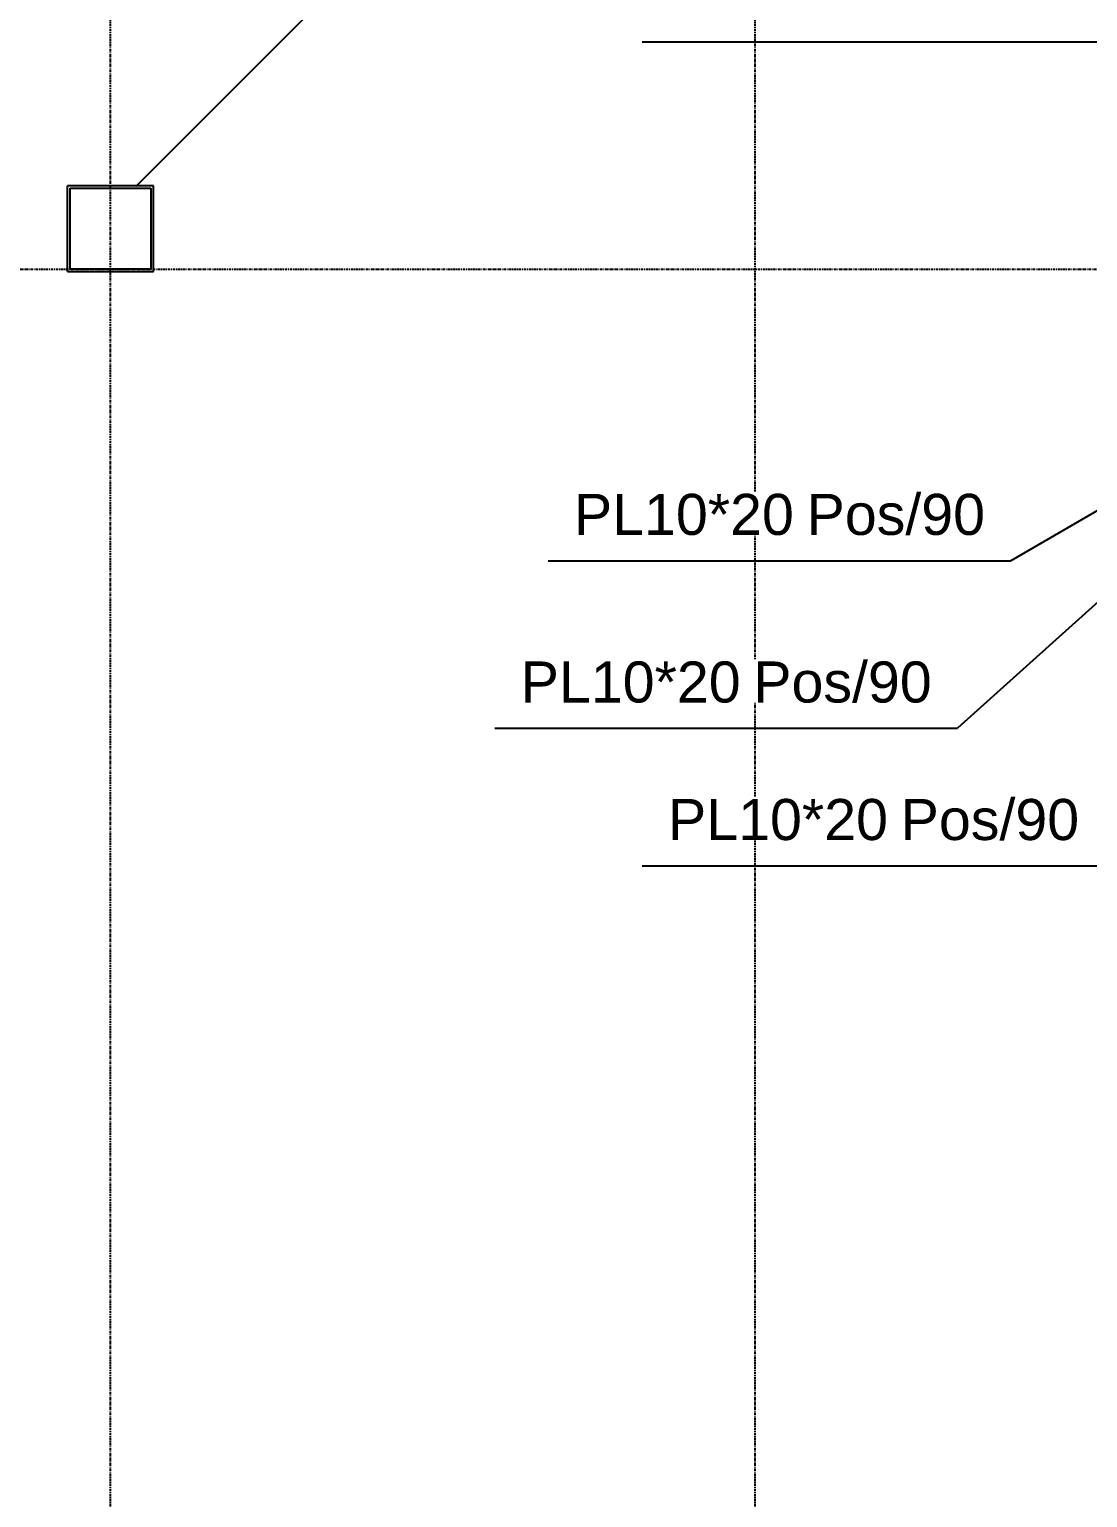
# Model space of a CAD drawing. Header units: millimetres. Extents: x -57554 to 16546, y 2142 to 98430.
# Drawn here: x -47264 to -46033, y 24295 to 26003 of the extents above; entities that cross this region are included whole.
import ezdxf

# ---------------------------------------------------------------- set-up
doc = ezdxf.new("R2010")
doc.units = ezdxf.units.MM
doc.linetypes.add('DXK_LINE_DOT3', pattern=[5.9187, 2.979, -0.9799, 0.9799, -0.9799])
doc.layers.add('S-Z2-A_TEXTUAL_ANNOTATION', color=7, linetype='Continuous')
doc.styles.add('Arial', font='ARIAL.TTF', dxfattribs={"height": 0.2})

msp = doc.modelspace()

# ---------------------------------------------------------------- linework, layer by layer
at = {"color": 1, "linetype": 'DXK_LINE_DOT3'}
for p, q in [((-47169.5, 20224.6), (-47169.5, 32724.6)), ((-46419.5, 20224.6), (-46419.5, 32724.6)), ((-52169.5, 25724.6), (-39169.5, 25724.6))]:
    msp.add_line(p, q, dxfattribs=at)
at = {"color": 2, "linetype": 'Continuous'}
for p, q in [((-47219.5, 25721.6), (-47219.5, 25821.6)), ((-47119.5, 25821.6), (-47219.5, 25821.6)), ((-47216.5, 25724.6), (-47216.5, 25818.6)), ((-47216.5, 25818.6), (-47122.5, 25818.6)), ((-47122.5, 25818.6), (-47122.5, 25724.6)), ((-47119.5, 25721.6), (-47119.5, 25821.6)), ((-47219.5, 25721.6), (-47119.5, 25721.6)), ((-47122.5, 25724.6), (-47216.5, 25724.6))]:
    msp.add_line(p, q, dxfattribs=at)
at = {"layer": 'S-Z2-A_TEXTUAL_ANNOTATION'}
for p, q in [((-47139.8, 25821.1), (-46786.3, 26174.6)), ((-46550.9, 25988.8), (-46012.8, 25988.8)), ((-45689.2, 25635.3), (-46122.2, 25385.3)), ((-46660.4, 25385.3), (-46122.2, 25385.3)), ((-46722.3, 25190.3), (-46184.2, 25190.3)), ((-46550.9, 25030.3), (-46012.8, 25030.3))]:
    msp.add_line(p, q, dxfattribs=at)

# ---------------------------------------------------------------- wipeouts: each hides what was drawn before it
for points in [[(-46152.2, 25415.3), (-46152.2, 25465.3), (-46359.7, 25465.3), (-46359.7, 25415.3)], [(-46436.7, 25220.3), (-46436.7, 25270.3), (-46692.3, 25270.3), (-46692.3, 25220.3)], [(-46042.8, 25060.3), (-46042.8, 25110.3), (-46250.2, 25110.3), (-46250.2, 25060.3)]]:
    msp.add_wipeout(points).dxf.layer = 'S-Z2-A_TEXTUAL_ANNOTATION'

# ---------------------------------------------------------------- next in the draw order: linework, layer by layer
msp.add_line((-45689.2, 25635.3), (-46184.2, 25190.3), dxfattribs=at)

# ---------------------------------------------------------------- next in the draw order: texts
at = {"layer": 'S-Z2-A_TEXTUAL_ANNOTATION', "style": 'Arial'}
for s, p in [('Pos/90', (-46359.7, 25415.3)), ('PL10*20', (-46692.3, 25220.3)), ('Pos/90', (-46250.2, 25060.3))]:
    msp.add_text(s, height=47.75, dxfattribs=at).set_placement(p)

# ---------------------------------------------------------------- next in the draw order: wipeouts: each hides what was drawn before it
for points in [[(-46374.7, 25415.3), (-46374.7, 25465.3), (-46630.4, 25465.3), (-46630.4, 25415.3)], [(-46214.2, 25220.3), (-46214.2, 25270.3), (-46421.7, 25270.3), (-46421.7, 25220.3)], [(-46265.2, 25060.3), (-46265.2, 25110.3), (-46520.9, 25110.3), (-46520.9, 25060.3)]]:
    msp.add_wipeout(points).dxf.layer = 'S-Z2-A_TEXTUAL_ANNOTATION'

# ---------------------------------------------------------------- next in the draw order: texts
for s, p in [('PL10*20', (-46630.4, 25415.3)), ('Pos/90', (-46421.7, 25220.3)), ('PL10*20', (-46520.9, 25060.3))]:
    msp.add_text(s, height=47.75, dxfattribs=at).set_placement(p)

doc.saveas('drawing.dxf')
